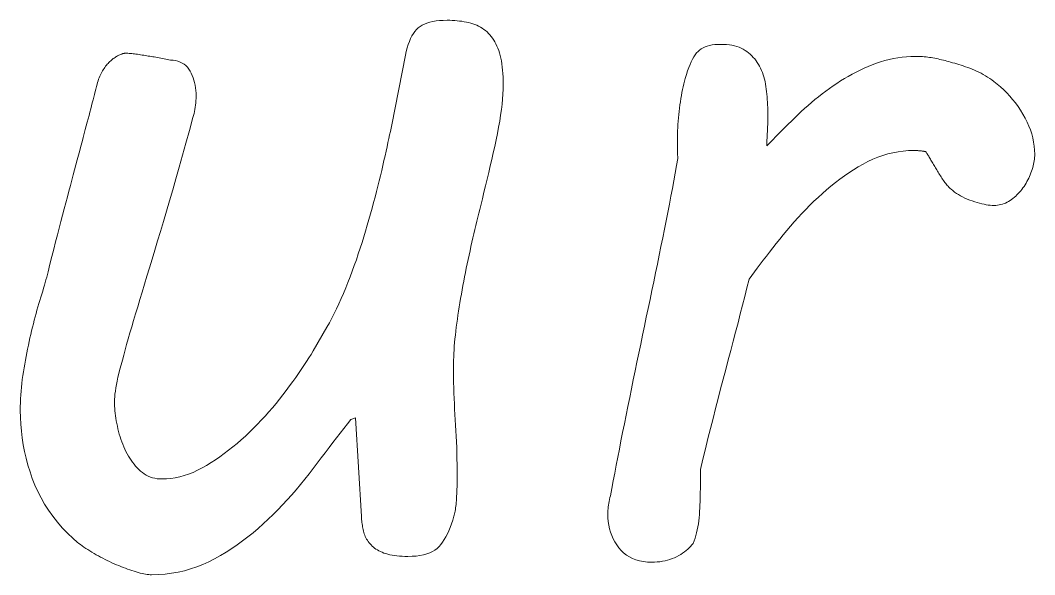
# Model space of a CAD drawing. Extents: x 120.6 to 167.1, y 73.5 to 127.9.
# Drawn here: x 127.67 to 133.27, y 123.12 to 126.18 of the extents above; entities that cross this region are included whole.
import ezdxf

# ---------------------------------------------------------------- set-up
doc = ezdxf.new("R2010")
doc.units = 0

msp = doc.modelspace()

# ---------------------------------------------------------------- linework, layer by layer
at = {"color": 7, "lineweight": 13}
for points in [[(128.093597, 125.828903), (128.096008, 125.83802), (128.098633, 125.846878), (128.10144, 125.855484), (128.104462, 125.863823), (128.107697, 125.871902), (128.111115, 125.879715), (128.114746, 125.887276), (128.118576, 125.894577), (128.122604, 125.901611), (128.126846, 125.908394), (128.13121, 125.914909), (128.13562, 125.921173), (128.140106, 125.92717), (128.144653, 125.932907), (128.149246, 125.938385), (128.1539, 125.943604), (128.1586, 125.948555), (128.163376, 125.953255), (128.168198, 125.957695), (128.173096, 125.961868), (128.177963, 125.965797), (128.182739, 125.969498), (128.187439, 125.972969), (128.192047, 125.976204), (128.196579, 125.97921), (128.201019, 125.981987), (128.205368, 125.984528), (128.209625, 125.986847), (128.213806, 125.988922), (128.217896, 125.990776), (128.221848, 125.992424), (128.225647, 125.993896), (128.229248, 125.995193), (128.232697, 125.996323), (128.235962, 125.997276), (128.239059, 125.998062), (128.241974, 125.998665), (128.24472, 125.9991), (128.247284, 125.999359), (128.249695, 125.999443), (128.256165, 125.999374), (128.262878, 125.999161), (128.269806, 125.998795), (128.276978, 125.998291), (128.284378, 125.997643), (128.292007, 125.996841), (128.299866, 125.995903), (128.307968, 125.99482), (128.316284, 125.993591), (128.324844, 125.992218), (128.333481, 125.990791), (128.342072, 125.989388), (128.350601, 125.988014), (128.35907, 125.986671), (128.367477, 125.985352), (128.375839, 125.98407), (128.384125, 125.982811), (128.392365, 125.981583), (128.400543, 125.980385), (128.408676, 125.97921), (128.417892, 125.977478), (128.427048, 125.975746), (128.436157, 125.974007), (128.445206, 125.972275), (128.454193, 125.970543), (128.463135, 125.968803), (128.472, 125.967072), (128.48082, 125.96534), (128.489578, 125.9636), (128.498276, 125.961868), (128.512894, 125.960739), (128.526672, 125.958519), (128.539597, 125.955193), (128.551697, 125.950768), (128.562958, 125.945251), (128.57338, 125.938629), (128.582962, 125.930908), (128.591705, 125.922096), (128.599609, 125.912178), (128.606674, 125.901169), (128.612991, 125.889374), (128.618637, 125.877121), (128.623627, 125.864395), (128.627945, 125.851219), (128.631607, 125.837578), (128.634598, 125.823471), (128.636932, 125.808899), (128.63858, 125.793869), (128.639587, 125.778374), (128.639923, 125.762421), (128.63974, 125.749786), (128.639221, 125.737328), (128.638351, 125.725044), (128.637146, 125.712936), (128.635574, 125.700996), (128.633667, 125.689232), (128.631424, 125.677635), (128.628815, 125.666222), (128.62587, 125.654976), (128.622574, 125.643906), (128.603088, 125.572578), (128.583954, 125.503136), (128.56517, 125.43557), (128.546722, 125.369881), (128.528625, 125.306068), (128.51088, 125.244141), (128.493484, 125.18409), (128.476425, 125.125916), (128.459717, 125.069618), (128.443359, 125.015205), (128.427414, 124.962524), (128.411972, 124.911438), (128.397003, 124.861931), (128.382538, 124.814026), (128.368561, 124.7677), (128.355072, 124.722969), (128.342087, 124.679825), (128.32959, 124.638275), (128.317581, 124.598312), (128.306061, 124.559944), (128.295044, 124.523056), (128.284546, 124.487564), (128.274582, 124.453453), (128.265121, 124.420731), (128.256195, 124.389397), (128.247787, 124.359451), (128.239883, 124.330894), (128.232513, 124.303719), (128.225662, 124.277939), (128.219345, 124.25354), (128.213577, 124.230415), (128.208405, 124.20845), (128.203857, 124.187637), (128.199921, 124.167984), (128.196579, 124.149483), (128.193848, 124.132141), (128.191711, 124.115952), (128.190201, 124.100922), (128.189285, 124.087044), (128.188995, 124.074326), (128.189148, 124.062042), (128.189621, 124.049469), (128.190414, 124.036606), (128.191528, 124.023453), (128.192963, 124.01001), (128.194717, 123.996277), (128.196777, 123.982262), (128.199158, 123.967957), (128.201859, 123.953354), (128.20488, 123.938469), (128.208221, 123.923538), (128.211884, 123.908813), (128.215851, 123.894287), (128.220154, 123.879967), (128.224762, 123.865845), (128.229691, 123.851929), (128.23494, 123.838211), (128.240494, 123.824699), (128.246384, 123.811386), (128.252579, 123.798279), (128.259109, 123.785484), (128.265991, 123.773125), (128.273224, 123.761208), (128.280792, 123.749718), (128.288712, 123.738655), (128.296982, 123.728035), (128.305588, 123.71785), (128.31456, 123.708092), (128.323868, 123.698769), (128.333511, 123.68988), (128.343552, 123.681641), (128.353989, 123.674271), (128.364822, 123.66777), (128.376068, 123.662132), (128.387711, 123.657364), (128.399765, 123.653458), (128.412231, 123.650421), (128.425095, 123.648254), (128.438354, 123.646957), (128.452026, 123.646523), (128.476334, 123.64727), (128.500702, 123.649529), (128.525131, 123.653282), (128.549622, 123.658546), (128.574158, 123.665314), (128.598755, 123.673576), (128.623413, 123.68335), (128.648132, 123.694618), (128.672897, 123.707397), (128.697723, 123.72168), (128.722473, 123.737038), (128.746979, 123.753067), (128.771271, 123.76976), (128.795319, 123.787117), (128.819138, 123.805145), (128.842712, 123.82383), (128.866074, 123.843178), (128.889206, 123.863197), (128.912094, 123.883881), (128.934753, 123.905228), (128.957092, 123.927048), (128.978973, 123.949165), (129.000443, 123.971565), (129.021469, 123.994255), (129.042068, 124.017235), (129.062225, 124.040504), (129.081955, 124.064064), (129.101257, 124.087914), (129.120117, 124.112045), (129.138535, 124.136475), (129.156418, 124.160767), (129.17363, 124.184517), (129.190186, 124.20771), (129.20607, 124.230362), (129.221283, 124.252457), (129.23584, 124.27401), (129.249725, 124.295006), (129.262955, 124.31546), (129.275513, 124.335358), (129.287399, 124.354713), (129.362564, 124.484787), (129.376328, 124.50943), (129.389908, 124.53479), (129.403275, 124.560883), (129.416443, 124.587692), (129.429398, 124.615227), (129.442169, 124.643478), (129.454727, 124.672455), (129.467087, 124.702156), (129.479233, 124.732582), (129.491196, 124.763725), (129.502899, 124.79525), (129.514313, 124.826797), (129.525436, 124.858376), (129.536285, 124.889984), (129.546829, 124.921623), (129.557098, 124.953293), (129.567062, 124.984985), (129.576752, 125.016708), (129.586151, 125.048462), (129.595245, 125.080246), (129.60408, 125.111855), (129.612656, 125.143089), (129.620956, 125.173943), (129.629013, 125.204422), (129.63681, 125.234528), (129.644333, 125.264259), (129.651596, 125.29361), (129.658615, 125.322586), (129.665359, 125.351189), (129.671844, 125.379417), (129.67807, 125.406891), (129.68399, 125.433243), (129.689621, 125.458458), (129.694977, 125.482552), (129.700027, 125.505524), (129.704803, 125.527359), (129.70929, 125.548073), (129.71347, 125.56765), (129.717377, 125.586105), (129.720993, 125.603439), (129.796143, 125.987885), (129.80101, 126.009171), (129.806381, 126.029106), (129.812225, 126.047676), (129.818573, 126.064888), (129.825409, 126.080742), (129.832733, 126.095238), (129.840561, 126.108376), (129.848877, 126.120155), (129.857666, 126.130577), (129.866959, 126.139641), (129.877151, 126.147606), (129.888641, 126.154724), (129.901428, 126.161011), (129.915527, 126.166466), (129.930923, 126.171074), (129.947617, 126.174843), (129.965607, 126.17778), (129.984894, 126.179878), (130.005493, 126.181129), (130.02739, 126.181549), (130.041702, 126.181396), (130.055725, 126.180916), (130.069443, 126.180122), (130.082886, 126.179008), (130.096039, 126.177574), (130.108902, 126.175827), (130.121475, 126.173759), (130.133759, 126.171379), (130.145767, 126.168678), (130.157471, 126.165657), (130.168854, 126.162231), (130.179901, 126.15831), (130.190598, 126.1539), (130.200943, 126.149002), (130.210938, 126.143616), (130.220596, 126.137733), (130.229904, 126.131355), (130.238861, 126.124489), (130.247482, 126.117134), (130.255753, 126.109291), (130.263641, 126.100922), (130.271118, 126.092003), (130.278198, 126.082535), (130.284882, 126.072517), (130.291153, 126.061958), (130.297028, 126.050842), (130.30249, 126.039177), (130.307541, 126.026962), (130.312195, 126.014206), (130.316452, 126.000893), (130.320297, 125.986916), (130.32373, 125.97216), (130.326767, 125.956619), (130.329391, 125.940308), (130.331619, 125.92321), (130.33345, 125.905327), (130.334854, 125.886673), (130.335876, 125.867233), (130.336487, 125.847015), (130.336685, 125.826012), (130.336288, 125.800591), (130.335114, 125.77404), (130.333176, 125.746361), (130.330444, 125.71756), (130.32692, 125.687622), (130.322632, 125.65657), (130.317566, 125.624382), (130.311707, 125.591064), (130.305069, 125.556625), (130.297653, 125.521057), (130.28978, 125.484909), (130.281769, 125.448738), (130.27359, 125.412529), (130.265289, 125.376297), (130.256836, 125.340034), (130.24823, 125.303741), (130.239487, 125.267426), (130.230591, 125.231071), (130.221558, 125.194695), (130.212387, 125.158287), (130.207169, 125.136772), (130.20192, 125.11499), (130.196655, 125.092949), (130.191345, 125.070648), (130.186005, 125.048088), (130.180649, 125.025269), (130.175262, 125.002182), (130.16983, 124.978844), (130.164383, 124.955238), (130.158905, 124.931381), (130.153473, 124.907387), (130.148163, 124.8834), (130.14296, 124.859406), (130.137863, 124.835411), (130.132904, 124.811424), (130.128036, 124.78743), (130.123306, 124.763435), (130.118683, 124.739449), (130.114166, 124.715454), (130.109772, 124.69146), (130.10553, 124.667587), (130.10144, 124.643944), (130.097549, 124.620529), (130.093811, 124.597343), (130.090256, 124.574394), (130.086884, 124.551674), (130.083664, 124.529182), (130.080627, 124.506927), (130.077774, 124.484901), (130.075089, 124.463104), (130.072617, 124.441643), (130.070404, 124.420616), (130.068451, 124.400024), (130.066757, 124.37986), (130.065323, 124.36013), (130.064163, 124.340836), (130.063248, 124.321976), (130.062592, 124.303551), (130.06221, 124.285553), (130.062073, 124.267998), (130.06218, 124.23851), (130.062485, 124.20903), (130.062988, 124.179543), (130.06369, 124.150063), (130.064606, 124.120575), (130.06572, 124.091087), (130.067032, 124.061607), (130.068558, 124.03212), (130.070267, 124.00264), (130.072189, 123.973152), (130.074112, 123.943497), (130.075836, 123.913498), (130.077362, 123.883141), (130.078674, 123.852448), (130.079788, 123.821404), (130.080688, 123.790009), (130.081406, 123.75827), (130.081909, 123.726189), (130.082214, 123.693756), (130.082306, 123.660973), (130.082275, 123.646118), (130.082138, 123.631607), (130.081924, 123.617439), (130.081619, 123.603622), (130.081223, 123.590157), (130.08075, 123.577034), (130.080185, 123.564255), (130.079529, 123.551826), (130.078796, 123.539742), (130.077972, 123.528008), (130.077072, 123.516731), (130.076065, 123.506042), (130.074982, 123.495926), (130.073807, 123.486382), (130.072556, 123.477425), (130.071213, 123.46904), (130.069778, 123.461235), (130.068268, 123.45401), (130.066666, 123.447357), (130.064972, 123.441292), (130.058426, 123.419319), (130.051498, 123.398514), (130.044205, 123.378853), (130.03653, 123.360352), (130.028473, 123.34301), (130.02005, 123.32682), (130.011246, 123.31179), (130.002075, 123.29792), (129.992523, 123.285202), (129.98259, 123.273636), (129.971756, 123.263206), (129.959518, 123.253868), (129.945862, 123.245628), (129.930786, 123.238487), (129.914291, 123.232445), (129.896393, 123.227501), (129.87706, 123.223663), (129.856323, 123.220917), (129.834167, 123.219269), (129.810593, 123.218719), (129.794174, 123.218903), (129.778458, 123.219467), (129.763428, 123.220406), (129.749084, 123.221725), (129.735443, 123.223412), (129.722488, 123.225479), (129.710236, 123.227921), (129.698669, 123.230743), (129.687805, 123.233932), (129.677628, 123.237503), (129.668015, 123.241394), (129.658844, 123.245544), (129.650101, 123.249947), (129.641785, 123.254616), (129.633911, 123.259544), (129.626465, 123.264732), (129.619461, 123.27018), (129.612885, 123.275894), (129.606735, 123.28186), (129.601028, 123.288094), (129.595734, 123.294525), (129.590805, 123.301102), (129.586243, 123.307816), (129.582062, 123.314682), (129.578262, 123.321693), (129.574844, 123.32885), (129.571793, 123.336143), (129.569122, 123.34359), (129.566818, 123.351181), (129.564896, 123.35891), (129.563217, 123.36673), (129.561661, 123.374573), (129.560211, 123.382454), (129.558884, 123.390358), (129.557678, 123.398293), (129.55658, 123.406258), (129.555588, 123.414253), (129.554718, 123.422272), (129.55397, 123.430321), (129.553345, 123.4384), (129.521545, 123.984718), (129.495529, 123.976044), (129.476273, 123.951477), (129.45668, 123.926331), (129.436737, 123.900604), (129.416443, 123.874298), (129.395798, 123.84742), (129.374817, 123.819954), (129.353485, 123.791916), (129.331802, 123.763298), (129.309784, 123.734108), (129.287399, 123.70433), (129.264633, 123.674477), (129.241394, 123.64502), (129.217682, 123.615967), (129.193512, 123.587326), (129.168884, 123.559082), (129.143799, 123.531242), (129.118256, 123.503815), (129.092239, 123.476784), (129.06575, 123.450165), (129.038818, 123.42395), (129.011398, 123.398354), (128.98349, 123.373596), (128.955093, 123.34967), (128.926193, 123.326591), (128.89682, 123.304352), (128.866943, 123.282944), (128.836578, 123.262383), (128.805725, 123.242653), (128.774368, 123.223763), (128.742538, 123.205711), (128.710175, 123.188957), (128.677261, 123.173973), (128.643799, 123.160744), (128.609802, 123.149284), (128.575241, 123.139587), (128.540131, 123.131653), (128.504486, 123.125481), (128.468277, 123.121071), (128.431519, 123.118431), (128.394226, 123.117546), (128.38649, 123.117737), (128.378326, 123.118301), (128.36972, 123.11924), (128.360687, 123.120552), (128.351227, 123.122246), (128.341324, 123.124313), (128.330994, 123.126755), (128.320221, 123.12957), (128.309021, 123.132767), (128.297379, 123.136337), (128.285492, 123.140198), (128.273514, 123.144257), (128.261444, 123.148521), (128.249283, 123.152985), (128.237045, 123.157654), (128.224716, 123.162521), (128.212296, 123.167595), (128.199799, 123.172874), (128.18721, 123.178352), (128.17453, 123.184029), (128.16188, 123.18988), (128.149323, 123.195885), (128.136902, 123.202026), (128.124588, 123.208313), (128.112381, 123.214745), (128.100311, 123.221321), (128.088333, 123.228043), (128.076492, 123.234901), (128.064758, 123.241913), (128.053131, 123.249069), (128.041794, 123.256248), (128.03093, 123.263344), (128.020523, 123.270355), (128.01059, 123.277283), (128.001099, 123.284119), (127.992081, 123.290863), (127.983528, 123.297531), (127.975433, 123.304108), (127.967804, 123.310593), (127.960632, 123.316994), (127.929764, 123.346855), (127.900742, 123.377464), (127.873566, 123.408829), (127.848251, 123.440941), (127.824776, 123.473808), (127.803154, 123.507423), (127.783386, 123.541794), (127.765457, 123.57692), (127.74939, 123.612785), (127.735168, 123.649414), (127.722534, 123.68647), (127.711235, 123.72364), (127.701263, 123.760933), (127.692619, 123.798332), (127.685303, 123.835854), (127.679321, 123.873489), (127.674667, 123.91124), (127.671341, 123.949104), (127.66935, 123.987091), (127.668686, 124.025185), (127.668861, 124.046577), (127.66938, 124.06797), (127.670242, 124.089355), (127.671463, 124.110748), (127.673019, 124.132141), (127.674927, 124.153526), (127.677185, 124.174919), (127.679787, 124.196304), (127.682732, 124.217697), (127.686028, 124.23909), (127.689552, 124.260406), (127.693199, 124.281578), (127.696953, 124.302612), (127.700829, 124.323494), (127.704819, 124.344231), (127.708923, 124.36483), (127.713142, 124.385277), (127.717476, 124.405586), (127.721931, 124.425751), (127.726494, 124.445763), (127.731163, 124.465591), (127.735916, 124.485191), (127.740761, 124.504555), (127.745689, 124.523697), (127.750702, 124.542595), (127.755806, 124.561272), (127.760994, 124.579712), (127.766273, 124.597923), (127.771629, 124.615906), (127.777084, 124.633652), (127.782471, 124.651093), (127.787659, 124.668167), (127.792648, 124.68486), (127.797432, 124.701172), (127.80201, 124.717117), (127.806389, 124.732681), (127.81057, 124.747871), (127.814545, 124.762688), (127.818314, 124.777122), (127.821884, 124.791191), (127.832756, 124.834023), (127.843391, 124.875824), (127.853798, 124.91658), (127.863976, 124.956299), (127.873917, 124.994972), (127.883629, 125.032608), (127.893112, 125.069206), (127.902359, 125.104759), (127.911377, 125.139267), (127.920166, 125.172745), (127.928734, 125.205292), (127.937103, 125.23703), (127.945267, 125.26796), (127.953232, 125.29808), (127.960991, 125.327385), (127.968552, 125.355888), (127.975906, 125.383583), (127.983063, 125.410461), (127.990013, 125.436539), (127.996765, 125.4618), (128.003311, 125.486298), (128.009659, 125.510071), (128.015793, 125.533127), (128.021744, 125.555458), (128.027481, 125.577065), (128.03302, 125.597946), (128.038345, 125.618111), (128.043472, 125.637543), (128.048401, 125.656265), (128.053131, 125.674255), (128.057693, 125.691673), (128.062149, 125.708656), (128.066483, 125.725204), (128.070709, 125.741318), (128.074814, 125.756996), (128.078796, 125.772247), (128.082672, 125.787064), (128.086426, 125.801445), (128.090073, 125.815392)], [(130.929245, 123.554024), (130.936874, 123.594894), (130.944748, 123.636581), (130.952835, 123.67907), (130.961166, 123.722366), (130.969711, 123.766479), (130.9785, 123.811401), (130.987518, 123.857132), (130.996765, 123.903664), (131.006256, 123.951012), (131.015961, 123.999168), (131.025818, 124.047791), (131.035736, 124.096527), (131.045715, 124.145378), (131.05574, 124.194344), (131.065826, 124.243423), (131.075974, 124.292625), (131.086182, 124.341934), (131.096436, 124.391365), (131.106766, 124.44091), (131.117142, 124.49057), (131.127518, 124.540199), (131.137833, 124.589661), (131.148102, 124.638939), (131.158295, 124.688049), (131.168442, 124.736992), (131.178528, 124.785751), (131.188568, 124.834343), (131.198532, 124.882759), (131.20845, 124.931007), (131.218307, 124.979073), (131.227997, 125.026657), (131.237381, 125.073425), (131.24649, 125.119385), (131.25531, 125.164536), (131.26384, 125.208878), (131.272064, 125.252403), (131.280014, 125.295128), (131.287674, 125.337044), (131.295044, 125.378143), (131.302139, 125.418442), (131.30159, 125.424149), (131.301086, 125.429718), (131.300659, 125.435135), (131.300278, 125.440407), (131.299957, 125.445541), (131.299698, 125.450523), (131.2995, 125.455368), (131.299362, 125.460068), (131.299271, 125.464615), (131.29924, 125.469025), (131.29924, 125.473404), (131.29924, 125.477875), (131.29924, 125.482422), (131.29924, 125.487061), (131.29924, 125.491791), (131.29924, 125.496605), (131.29924, 125.501503), (131.29924, 125.506485), (131.29924, 125.511559), (131.29924, 125.516724), (131.299362, 125.534645), (131.299698, 125.552567), (131.300278, 125.570488), (131.301086, 125.588409), (131.302139, 125.606331), (131.303406, 125.624252), (131.304901, 125.642174), (131.306641, 125.660095), (131.308609, 125.678017), (131.310806, 125.695938), (131.313202, 125.713715), (131.315781, 125.731201), (131.318527, 125.748398), (131.321442, 125.765312), (131.324539, 125.781929), (131.327805, 125.798264), (131.331238, 125.814308), (131.334854, 125.830055), (131.338638, 125.84552), (131.342606, 125.860703), (131.34903, 125.881958), (131.355606, 125.901802), (131.362335, 125.920227), (131.369202, 125.937241), (131.376205, 125.952835), (131.383362, 125.96701), (131.390656, 125.979774), (131.398102, 125.991119), (131.405685, 126.001053), (131.413422, 126.00956), (131.421707, 126.016975), (131.430939, 126.023613), (131.441132, 126.029465), (131.452271, 126.034538), (131.464371, 126.038834), (131.477417, 126.042343), (131.491425, 126.045074), (131.506378, 126.047028), (131.522293, 126.048195), (131.539154, 126.048584), (131.555588, 126.048256), (131.571365, 126.047256), (131.586456, 126.045593), (131.600906, 126.043266), (131.61467, 126.040276), (131.627777, 126.036621), (131.640228, 126.032295), (131.652008, 126.027313), (131.663116, 126.02166), (131.673569, 126.015343), (131.683472, 126.008476), (131.692932, 126.001183), (131.701965, 125.993446), (131.710571, 125.985283), (131.718735, 125.976685), (131.726471, 125.967651), (131.733765, 125.958183), (131.740631, 125.94828), (131.74707, 125.93795), (131.753067, 125.927185), (131.758636, 125.916039), (131.763809, 125.904579), (131.768585, 125.892799), (131.772949, 125.880699), (131.776917, 125.868286), (131.780457, 125.855553), (131.783615, 125.842499), (131.786362, 125.829132), (131.788696, 125.815445), (131.790634, 125.801445), (131.792282, 125.787231), (131.793762, 125.772942), (131.795059, 125.75856), (131.796188, 125.744095), (131.79715, 125.729538), (131.797928, 125.714897), (131.798523, 125.700172), (131.798965, 125.685356), (131.799225, 125.670456), (131.799316, 125.655472), (131.799286, 125.647285), (131.799194, 125.638931), (131.799057, 125.630409), (131.798843, 125.621704), (131.798584, 125.612831), (131.798264, 125.603783), (131.797897, 125.594566), (131.797455, 125.585167), (131.796967, 125.5756), (131.796417, 125.565857), (131.795868, 125.556236), (131.79538, 125.547012), (131.794952, 125.5382), (131.794571, 125.529785), (131.79425, 125.521782), (131.793991, 125.514175), (131.793793, 125.506981), (131.79364, 125.500183), (131.793564, 125.493797), (131.793533, 125.487816), (131.809814, 125.504623), (131.826309, 125.521523), (131.843002, 125.538498), (131.859894, 125.555573), (131.876999, 125.572723), (131.894287, 125.589966), (131.911804, 125.6073), (131.929504, 125.62471), (131.947403, 125.642212), (131.965515, 125.659805), (131.983841, 125.677261), (132.002396, 125.694374), (132.021194, 125.711143), (132.040207, 125.727562), (132.059464, 125.743629), (132.078949, 125.759354), (132.098663, 125.774734), (132.118607, 125.789764), (132.138779, 125.804451), (132.15918, 125.818787), (132.179825, 125.832703), (132.200699, 125.84613), (132.221802, 125.859062), (132.243134, 125.871506), (132.264694, 125.883461), (132.286484, 125.89492), (132.308517, 125.905891), (132.330765, 125.916374), (132.353256, 125.926361), (132.375977, 125.935852), (132.398911, 125.944641), (132.422058, 125.952499), (132.445404, 125.959442), (132.468933, 125.965454), (132.492691, 125.970543), (132.516632, 125.974701), (132.540787, 125.977943), (132.56514, 125.980255), (132.589691, 125.981644), (132.614456, 125.982101), (132.624268, 125.982018), (132.634048, 125.981758), (132.643799, 125.981323), (132.653534, 125.980713), (132.663223, 125.979935), (132.672897, 125.978981), (132.682541, 125.977852), (132.692154, 125.976555), (132.701736, 125.975082), (132.711288, 125.973434), (132.72084, 125.971642), (132.730423, 125.969734), (132.740036, 125.967705), (132.74968, 125.965569), (132.759338, 125.963318), (132.769043, 125.960945), (132.778763, 125.958458), (132.788528, 125.955856), (132.798309, 125.95314), (132.808121, 125.95031), (132.819733, 125.947311), (132.831421, 125.944122), (132.843201, 125.940727), (132.855057, 125.937126), (132.86702, 125.933327), (132.879059, 125.929321), (132.891174, 125.925117), (132.903397, 125.920708), (132.915695, 125.9161), (132.928085, 125.911285), (132.94046, 125.906181), (132.952759, 125.900703), (132.964981, 125.894852), (132.977097, 125.888618), (132.989136, 125.882019), (133.001099, 125.875038), (133.012955, 125.867676), (133.024734, 125.859947), (133.036438, 125.851837), (133.048035, 125.843353), (133.066818, 125.828545), (133.084976, 125.813004), (133.102539, 125.796745), (133.119492, 125.779762), (133.135834, 125.762054), (133.151581, 125.743629), (133.166702, 125.72448), (133.181229, 125.704605), (133.19516, 125.684013), (133.208466, 125.662697), (133.220825, 125.640968), (133.231873, 125.619164), (133.241638, 125.597267), (133.250092, 125.575287), (133.257248, 125.553215), (133.263092, 125.531059), (133.267654, 125.508812), (133.270905, 125.486488), (133.272858, 125.464066), (133.273499, 125.441566), (133.273331, 125.432823), (133.272812, 125.423935), (133.271942, 125.414902), (133.270721, 125.405724), (133.269165, 125.3964), (133.267258, 125.386932), (133.264999, 125.377319), (133.262405, 125.367569), (133.25946, 125.357666), (133.256165, 125.347626), (133.252563, 125.337593), (133.248703, 125.327736), (133.244583, 125.318054), (133.240204, 125.30854), (133.235565, 125.299202), (133.230667, 125.290039), (133.22551, 125.281052), (133.220078, 125.27224), (133.214401, 125.263596), (133.208466, 125.255127), (133.202301, 125.246887), (133.195923, 125.238937), (133.189346, 125.231277), (133.182571, 125.223907), (133.175583, 125.216827), (133.168396, 125.21003), (133.161011, 125.203529), (133.153427, 125.197311), (133.145645, 125.191383), (133.13765, 125.185753), (133.129471, 125.180534), (133.121109, 125.175865), (133.112579, 125.171745), (133.103882, 125.168175), (133.095016, 125.165154), (133.085968, 125.162682), (133.076736, 125.160759), (133.067352, 125.159386), (133.057785, 125.158562), (133.048035, 125.158287), (133.037994, 125.158539), (133.027512, 125.159271), (133.016602, 125.1605), (133.005264, 125.162224), (132.993484, 125.164429), (132.981262, 125.167137), (132.968613, 125.170326), (132.955536, 125.174011), (132.942032, 125.178192), (132.928085, 125.182861), (132.914154, 125.187935), (132.900726, 125.193321), (132.887802, 125.199036), (132.875351, 125.205063), (132.863403, 125.211403), (132.851944, 125.218063), (132.840973, 125.225044), (132.83049, 125.232346), (132.820511, 125.23996), (132.811005, 125.247894), (132.806946, 125.251511), (132.802856, 125.255417), (132.798737, 125.259605), (132.794586, 125.264084), (132.790421, 125.268852), (132.786209, 125.273911), (132.781982, 125.279259), (132.77771, 125.284897), (132.773422, 125.290825), (132.769104, 125.297035), (132.764786, 125.303398), (132.760544, 125.309753), (132.756348, 125.316116), (132.752213, 125.322472), (132.748138, 125.328835), (132.744125, 125.33519), (132.740158, 125.341553), (132.736267, 125.347908), (132.732422, 125.354271), (132.728622, 125.360626), (132.724899, 125.366943), (132.721222, 125.373177), (132.717621, 125.379318), (132.714066, 125.385376), (132.710571, 125.391342), (132.707123, 125.397224), (132.703735, 125.403023), (132.700424, 125.40873), (132.697144, 125.414352), (132.693939, 125.419884), (132.690842, 125.425194), (132.687866, 125.430122), (132.685059, 125.434669), (132.682373, 125.43885), (132.679855, 125.44265), (132.67746, 125.446075), (132.675232, 125.449127), (132.673126, 125.451797), (132.671173, 125.454094), (132.669373, 125.456017), (132.666458, 125.456581), (132.663483, 125.457115), (132.660446, 125.457626), (132.657349, 125.458099), (132.654205, 125.458549), (132.650986, 125.458969), (132.64772, 125.459358), (132.644394, 125.459717), (132.641022, 125.460052), (132.637573, 125.460358), (132.63414, 125.460632), (132.630753, 125.460876), (132.627426, 125.46109), (132.624161, 125.461281), (132.620956, 125.461441), (132.617798, 125.461571), (132.614716, 125.46167), (132.611679, 125.461739), (132.608704, 125.461784), (132.605774, 125.4618), (132.576447, 125.461052), (132.547394, 125.458794), (132.518631, 125.455032), (132.490158, 125.449776), (132.461975, 125.443008), (132.434082, 125.434746), (132.406479, 125.424973), (132.379166, 125.413704), (132.352127, 125.400925), (132.325394, 125.386642), (132.298981, 125.371284), (132.272903, 125.355255), (132.247177, 125.338562), (132.221802, 125.321205), (132.196762, 125.303177), (132.172073, 125.284492), (132.147736, 125.265137), (132.123749, 125.245125), (132.100098, 125.224442), (132.076813, 125.203094), (132.053864, 125.181267), (132.031311, 125.159157), (132.009125, 125.136757), (131.98732, 125.114067), (131.965881, 125.091087), (131.944824, 125.067818), (131.924133, 125.044258), (131.903839, 125.020409), (131.883911, 124.996277), (131.864349, 124.971848), (131.84523, 124.947525), (131.826599, 124.923691), (131.808456, 124.900352), (131.790817, 124.877502), (131.773651, 124.855141), (131.756989, 124.833275), (131.740814, 124.811897), (131.725143, 124.791016), (131.709946, 124.770622), (131.695251, 124.750717), (131.683563, 124.70359), (131.6716, 124.655853), (131.659393, 124.607506), (131.646927, 124.558556), (131.634186, 124.508995), (131.621201, 124.458832), (131.607941, 124.408058), (131.594421, 124.356674), (131.580658, 124.304688), (131.56662, 124.252098), (131.552475, 124.198952), (131.538345, 124.145317), (131.524261, 124.091194), (131.510193, 124.036575), (131.496155, 123.981468), (131.482162, 123.925865), (131.468185, 123.869774), (131.454239, 123.813194), (131.440323, 123.756119), (131.426422, 123.698555), (131.426422, 123.626289), (131.426376, 123.608917), (131.426193, 123.591484), (131.425903, 123.573997), (131.425507, 123.55645), (131.424988, 123.538849), (131.424347, 123.521187), (131.423599, 123.503464), (131.422729, 123.485687), (131.421738, 123.467857), (131.420639, 123.449959), (131.419266, 123.432243), (131.417404, 123.414932), (131.4151, 123.398018), (131.412323, 123.381516), (131.409088, 123.36541), (131.40538, 123.349716), (131.401215, 123.334427), (131.396591, 123.319542), (131.39151, 123.305061), (131.385956, 123.290977), (131.379333, 123.28244), (131.372147, 123.274155), (131.36441, 123.266136), (131.356125, 123.258377), (131.34729, 123.250877), (131.337921, 123.243637), (131.327988, 123.236656), (131.317505, 123.229935), (131.306488, 123.223473), (131.294907, 123.21727), (131.282867, 123.211502), (131.270447, 123.206345), (131.25766, 123.20179), (131.244492, 123.197845), (131.230957, 123.194511), (131.217041, 123.19178), (131.202744, 123.189651), (131.188065, 123.188133), (131.173019, 123.187225), (131.157608, 123.18692), (131.133926, 123.187714), (131.111465, 123.190102), (131.090225, 123.194077), (131.07019, 123.199638), (131.051376, 123.206795), (131.033768, 123.215538), (131.01738, 123.225868), (131.002213, 123.237793), (130.988251, 123.251305), (130.975494, 123.266411), (130.963959, 123.282585), (130.953644, 123.299309), (130.944534, 123.316574), (130.936646, 123.334396), (130.929977, 123.352768), (130.924515, 123.371689), (130.920258, 123.391151), (130.917221, 123.411171), (130.915405, 123.43174), (130.914795, 123.45285), (130.914948, 123.462708), (130.915375, 123.472626), (130.916092, 123.482597), (130.917114, 123.49263), (130.918411, 123.502716), (130.919998, 123.512863), (130.921875, 123.523064), (130.924042, 123.533325), (130.926498, 123.543648)]]:
    msp.add_lwpolyline(points, close=True, dxfattribs=at)

doc.saveas('drawing.dxf')
